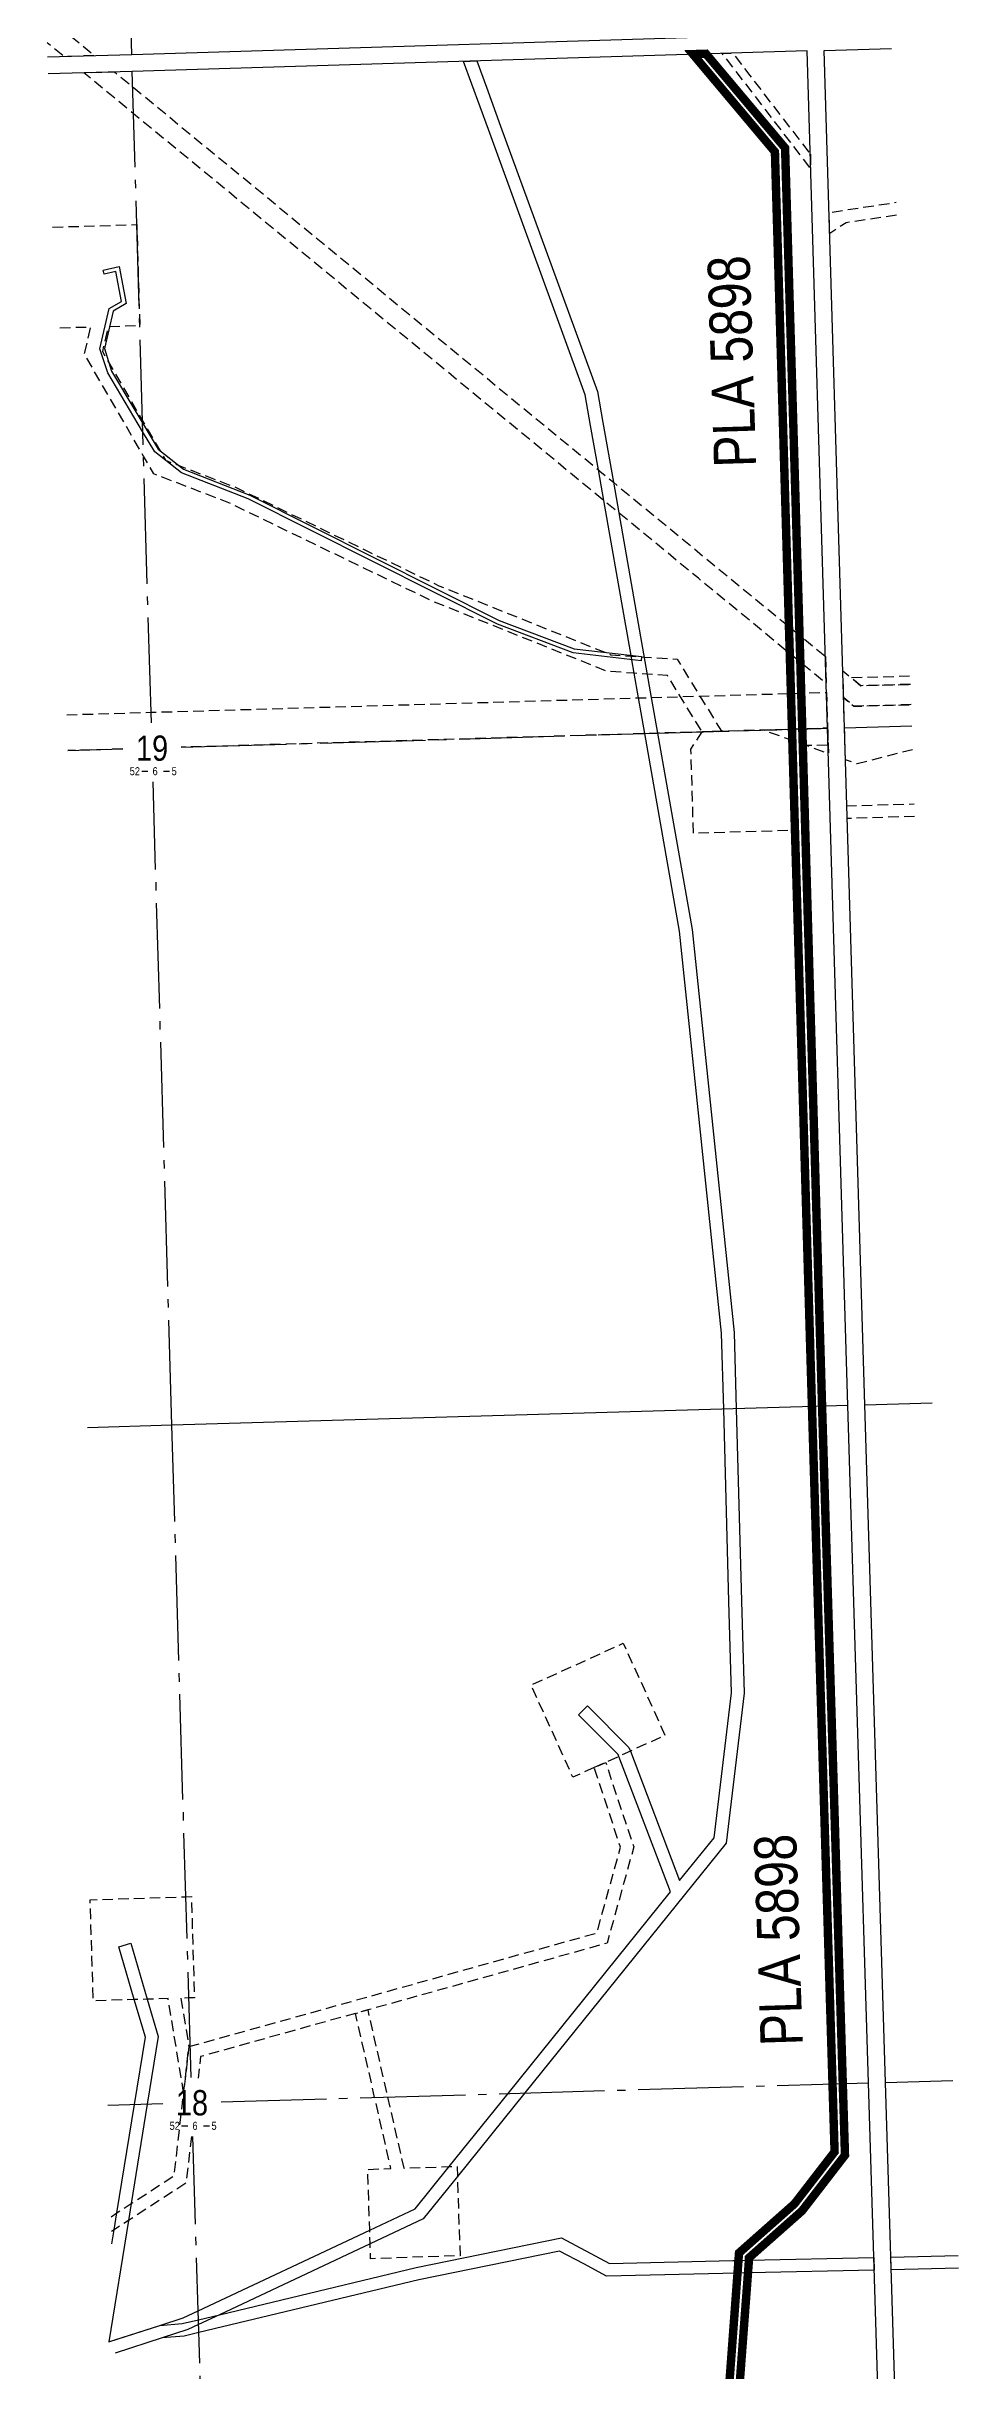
# Model space of a CAD drawing. Extents: x 634497 to 645094, y 5927121 to 5934638.
# Drawn here: x 643493 to 644575, y 5928531 to 5931289 of the extents above; entities that cross this region are included whole.
import ezdxf
from ezdxf.enums import TextEntityAlignment as Align

# ---------------------------------------------------------------- set-up
doc = ezdxf.new("R2010")
doc.units = 0
doc.header["$LTSCALE"] = 5
for name, pattern in [('foc-ACCESSROAD', [3.75, 2.5, -1.25]), ('foc-FLOWLINE', [3.75, 2.5, -1.25]), ('foc-QUARTERLINE', [33, 25, -3, 2, -3])]:
    doc.linetypes.add(name, pattern=pattern)
for name, color, linetype in [('10', 1, 'Continuous'), ('9', 3, 'Continuous'), ('C-AR', 13, 'foc-ACCESSROAD'), ('C-EZE', 13, 'foc-FLOWLINE'), ('C-RW', 13, 'Continuous'), ('C-WS', 13, 'foc-ACCESSROAD'), ('CG-NOTES', 7, 'Continuous'), ('L-QSEC', 8, 'foc-QUARTERLINE'), ('L-SEC', 7, 'Continuous'), ('L-SECLBL', 7, 'Continuous'), ('P-PROPOSED', 10, 'Continuous')]:
    doc.layers.add(name, color=color, linetype=linetype)
doc.styles.add('80L', font='ARIALN.TTF', dxfattribs={"height": 10})
doc.styles.add('SIMPLEX', font='ARIALN.TTF')

# ---------------------------------------------------------------- blocks, each defined once
blk = doc.blocks.new('L-SECLBL')
at = {"layer": '9', "color": 7}
for p, q in [((-5.1, -27.8), (-12.3, -27.8)), ((20.7, -27.8), (13.5, -27.8))]:
    blk.add_line(p, q, dxfattribs=at)
at = {"layer": '10', "color": 2, "style": 'SIMPLEX'}
blk.add_attdef('SEC', text='', height=30, dxfattribs=at).set_placement((0, 0), align=Align.MIDDLE)
at = {"layer": '10', "color": 5, "style": '80L'}
blk.add_attdef('TWP', text='', height=9.5, dxfattribs=at).set_placement((-14.4, -27.4), align=Align.MIDDLE_RIGHT)
blk.add_attdef('RGE', text='', height=9.5, dxfattribs=at).set_placement((3.6, -27.4), align=Align.MIDDLE_CENTER)
blk.add_attdef('MER', text='', height=9.5, dxfattribs=at).set_placement((23.2, -27.4), align=Align.MIDDLE_LEFT)

msp = doc.modelspace()

# ---------------------------------------------------------------- linework, layer by layer
at = {"layer": 'C-AR', "color": 35, "flags": 128}
for points in [[(644501.236, 5931089.029), (644441.476, 5931079.924), (644421.978, 5931067.089), (644421.678, 5931077.057), (644421.223, 5931092.172), (644500.779, 5931104.198)], [(644522.693, 5930375.209), (644442.846, 5930372.819), (644442.424, 5930387.005), (644442.4, 5930387.827), (644522.247, 5930390.216)], [(643569.367, 5928713.316), (643576.266, 5928717.787), (643593.261, 5928728.801), (643644.322, 5928761.892), (643654.132, 5928848.229), (643655.522, 5928860.462), (643661.726, 5928915.059), (643663.412, 5928915.528), (644145.752, 5929050.105), (644173.875, 5929151.858), (644142.452, 5929246.342), (644156.203, 5929252.573), (644189.562, 5929152.261), (644157.963, 5929037.924), (643873.889, 5928958.666), (643859.411, 5928954.627), (643675.501, 5928903.315), (643672.603, 5928877.802)], [(643664.737, 5928808.578), (643658.438, 5928753.15), (643590.019, 5928708.809), (643573.026, 5928697.796), (643569.888, 5928695.762)]]:
    msp.add_lwpolyline(points, dxfattribs=at)
at = {"layer": 'C-EZE', "color": 35, "flags": 128}
for points in [[(643492.807, 5931325.426), (643550.006, 5931278.386), (643513.505, 5931277.331), (643493.705, 5931293.614)], [(644518.738, 5930507.969), (644450.67, 5930506.126), (644438.572, 5930516.189), (644437.613, 5930548.023), (644447.243, 5930540.108), (644459.016, 5930530.445), (644518.013, 5930532.062)], [(644518.013, 5930532.062), (644459.016, 5930530.445), (644447.243, 5930540.108), (644517.711, 5930542.062)], [(643516.872, 5930495.937), (643616.828, 5930498.897), (644195.175, 5930515.989), (644210.327, 5930516.424), (644244.921, 5930517.421), (644245.879, 5930517.449), (644247.066, 5930517.484), (644268.026, 5930518.093), (644268.986, 5930518.121), (644376.013, 5930521.233), (644388.2, 5930521.577), (644418.252, 5930522.593), (644419.533, 5930480.075), (644389.471, 5930479.183), (644377.258, 5930478.821), (644376.87, 5930478.809), (644342.793, 5930477.799), (644294.729, 5930476.375), (644293.769, 5930476.347), (644271.63, 5930475.69), (644270.667, 5930475.662), (644217.765, 5930474.095), (644202.612, 5930473.646), (643652.539, 5930457.394)], [(644520.336, 5930454.525), (644454.48, 5930437.635), (644440.775, 5930442.515), (644439.642, 5930480.654), (644438.572, 5930516.189), (644450.67, 5930506.126), (644518.738, 5930507.969)], [(643583.305, 5930455.348), (643518.114, 5930453.42)]]:
    msp.add_lwpolyline(points, dxfattribs=at)
for points in [[(644416.975, 5930565.001), (644417.935, 5930533.142), (644387.158, 5930558.491), (644374.621, 5930568.643), (644266.191, 5930657.94), (644217.514, 5930698.031), (644171.847, 5930735.569), (644154.042, 5930750.227), (643596.078, 5931209.367), (643537.151, 5931257.888), (643573.641, 5931258.941), (643595.147, 5931241.243), (644147.666, 5930786.54), (644149.472, 5930785.052), (644165.469, 5930771.882), (644373.661, 5930600.498), (644386.201, 5930590.334), (644416.975, 5930565.001)], [(644399.012, 5931161.369), (644399.527, 5931144.265), (644376.267, 5931174.553), (644319.483, 5931248.493), (644294.58, 5931280.917), (644306.911, 5931281.294), (644327.421, 5931254.589), (644384.205, 5931180.65), (644399.012, 5931161.369)], [(644342.793, 5930477.799), (644376.87, 5930478.809), (644377.258, 5930478.821), (644389.471, 5930479.183), (644419.533, 5930480.075), (644420.128, 5930460.065), (644420.43, 5930449.878), (644394.325, 5930459.302), (644390.022, 5930460.856), (644377.682, 5930465.293), (644342.793, 5930477.799)]]:
    msp.add_lwpolyline(points, close=True, dxfattribs=at)
at = {"layer": 'C-RW', "color": 35}
for points in [[(643570.322, 5928681.112), (643573.026, 5928697.796), (643576.266, 5928717.787), (643597.135, 5928846.554), (643610.086, 5928926.261), (643596.931, 5928970.962), (643578.488, 5929033.631), (643592.879, 5929037.865), (643612.428, 5928971.435), (643625.439, 5928927.223), (643612.43, 5928847.004), (643593.261, 5928728.801), (643590.019, 5928708.809), (643566.642, 5928564.648), (643627.094, 5928584.317), (643654.995, 5928593.394), (643672.721, 5928601.726), (643876.255, 5928697.369), (643930.327, 5928722.778), (643970.523, 5928772.71), (644040.428, 5928859.537), (644232.966, 5929098.733), (644171.82, 5929259.65), (644170.969, 5929261.889), (644124.156, 5929308.903), (644134.783, 5929319.486), (644183.853, 5929270.206), (644185.507, 5929265.853), (644243.868, 5929112.274), (644284.762, 5929162.901), (644305.617, 5929335.237), (644302.501, 5929443.343), (644296.198, 5929671.89), (644293.71, 5929761.86), (644243.868, 5930239.02), (644202.612, 5930473.646), (644195.175, 5930515.989), (644190.031, 5930545.285), (644187.207, 5930561.374), (644186.289, 5930566.504), (644178.936, 5930608.481), (644154.042, 5930750.227), (644147.666, 5930786.54), (644138.363, 5930839.505), (644131.971, 5930875.901), (644103.885, 5930952.834), (644058.001, 5931078.52), (644017.094, 5931190.573), (643987.536, 5931271.531), (644003.328, 5931272.013), (644014.759, 5931240.704), (644031.549, 5931194.713), (644146.519, 5930879.783), (644153.015, 5930842.793), (644165.469, 5930771.882), (644171.847, 5930735.569), (644193.71, 5930611.064), (644210.327, 5930516.424), (644217.765, 5930474.095), (644258.737, 5930241.092), (644308.69, 5929762.846), (644311.194, 5929672.333), (644317.493, 5929443.769), (644320.642, 5929334.539), (644299.133, 5929156.83), (644060.149, 5928860.115), (643980.284, 5928760.916), (643939.839, 5928710.674), (643876.801, 5928681.052), (643697.866, 5928596.971), (643673.206, 5928585.382), (643660.604, 5928579.46), (643629.945, 5928569.477), (643574.172, 5928551.33)], [(643573.709, 5928566.948), (643627.094, 5928584.317), (643653.682, 5928586.341), (643673.04, 5928590.998), (643697.866, 5928596.971), (643931.238, 5928653.119), (644103.855, 5928688.337), (644160.643, 5928657.88), (644306.896, 5928661.116), (644313.913, 5928661.273), (644326.162, 5928661.55), (644474.354, 5928664.895), (644474.815, 5928649.902), (644327.228, 5928646.569), (644325.038, 5928646.52), (644312.791, 5928646.239), (644157.179, 5928642.68), (644130.279, 5928657.183), (644101.532, 5928672.554), (643934.518, 5928638.482), (643673.495, 5928575.665), (643656.028, 5928571.461), (643629.945, 5928569.477), (643574.172, 5928551.33)], [(644574.792, 5928652.162), (644494.927, 5928650.357), (644494.467, 5928665.349), (644574.332, 5928667.155)]]:
    msp.add_lwpolyline(points, dxfattribs=at)
at = {"layer": 'C-RW', "color": 35, "flags": 128}
msp.add_lwpolyline([(644198.839, 5930565.132), (644198.275, 5930560.162), (644117.759, 5930569.295), (644027.973, 5930603.376), (643731.918, 5930752.137), (643652.877, 5930782.952), (643621.322, 5930807.962), (643606.883, 5930832.158), (643565.384, 5930901.699), (643556.274, 5930930.314), (643567.347, 5930978.13), (643581.909, 5930986.518), (643575.2, 5931022.088), (643561.278, 5931018.848), (643560.145, 5931023.72), (643579.147, 5931028.141), (643587.482, 5930983.957), (643571.712, 5930974.9), (643561.455, 5930930.523), (643569.975, 5930903.766), (643625.147, 5930811.31), (643655.393, 5930787.337), (643733.953, 5930756.711), (644029.989, 5930607.95), (644118.946, 5930574.192)], close=True, dxfattribs=at)
at = {"layer": 'C-WS', "color": 35, "flags": 128}
msp.add_lwpolyline([(643499.966, 5931074.801), (643599.924, 5931077.705), (643603.43, 5930957.645), (643566.071, 5930956.56), (643559.105, 5930927.126), (643606.722, 5930844.948), (643633.93, 5930797.99), (643717.218, 5930765.965), (643958.447, 5930649.167), (644162.233, 5930567.282), (644186.45, 5930565.6), (644201.881, 5930564.529), (644241.065, 5930561.809), (644268.026, 5930518.093), (644293.769, 5930476.347), (644271.63, 5930475.692), (644270.666, 5930475.663), (644244.921, 5930517.421), (644229.423, 5930542.55), (644205.447, 5930544.215), (644190.031, 5930545.285), (644157.698, 5930547.531), (643950.343, 5930630.848), (643709.25, 5930747.581), (643620.152, 5930781.842), (643607.95, 5930802.9), (643537.789, 5930923.983), (643545.357, 5930955.958), (643503.472, 5930954.741)], dxfattribs=at)
for points in [[(644271.63, 5930475.692), (644293.769, 5930476.347), (644294.729, 5930476.376), (644342.793, 5930477.8), (644376.87, 5930478.809), (644377.258, 5930478.821), (644389.471, 5930479.183), (644419.533, 5930480.075), (644420.127, 5930460.065), (644394.325, 5930459.302), (644390.071, 5930459.177), (644377.873, 5930458.816), (644380.818, 5930358.77), (644260.361, 5930355.207), (644257.398, 5930455.255), (644270.666, 5930475.663), (644271.63, 5930475.692)], [(644142.452, 5929246.342), (644117.29, 5929234.94), (644067.713, 5929344.341), (644177.115, 5929393.918), (644226.692, 5929284.517), (644185.507, 5929265.853), (644171.82, 5929259.65), (644156.203, 5929252.573), (644142.452, 5929246.342)], [(643652.218, 5928972.652), (643661.726, 5928915.059), (643655.522, 5928860.462), (643637.077, 5928972.189), (643612.428, 5928971.435), (643596.931, 5928970.962), (643548.27, 5928969.473), (643544.599, 5929089.528), (643658.147, 5929093.001), (643664.653, 5929093.199), (643668.325, 5928973.146), (643661.708, 5928972.943), (643652.218, 5928972.652)], [(643897.422, 5928855.348), (643916.657, 5928770.908), (643970.523, 5928772.71), (643979.879, 5928773.024), (643980.284, 5928760.916), (643983.428, 5928666.985), (643877.39, 5928663.437), (643876.801, 5928681.052), (643876.255, 5928697.369), (643873.842, 5928769.476), (643901.375, 5928770.396), (643882.126, 5928854.901), (643859.411, 5928954.627), (643873.889, 5928958.666), (643897.422, 5928855.348)]]:
    msp.add_lwpolyline(points, close=True, dxfattribs=at)
at = {"layer": 'L-QSEC'}
for p, q in [((643594.047, 5931279.658), (643571.424, 5932084.111)), ((643617.194, 5930486.356), (643594.612, 5931259.548)), ((643652.539, 5930457.395), (644419.533, 5930480.075)), ((644439.642, 5930480.654), (644519.492, 5930482.952)), ((643518.114, 5930453.42), (643583.305, 5930455.347)), ((643641.545, 5929652.593), (643619.237, 5930416.406)), ((643664.509, 5928878.541), (643641.545, 5929652.593)), ((643699.869, 5928849.571), (644467.991, 5928872.088)), ((644488.1, 5928872.659), (644567.951, 5928874.927)), ((643565.441, 5928845.63), (643630.635, 5928847.541)), ((643689.25, 5928044.594), (643666.584, 5928808.592))]:
    msp.add_line(p, q, dxfattribs=at)
at = {"layer": 'L-SEC'}
for p, q in [((643594.046, 5931279.658), (644394.776, 5931304.111)), ((644415.428, 5931284.592), (644495.276, 5931286.933)), ((643494.181, 5931276.781), (643594.046, 5931279.658)), ((643594.612, 5931259.548), (643494.749, 5931256.671)), ((644395.318, 5931284.001), (643594.612, 5931259.548)), ((644419.533, 5930480.075), (644395.318, 5931284.001)), ((644439.642, 5930480.654), (644415.428, 5931284.592)), ((644443.413, 5929676.242), (644419.533, 5930480.075)), ((644463.523, 5929676.817), (644439.642, 5930480.654)), ((644443.413, 5929676.242), (643641.545, 5929652.593)), ((644467.991, 5928872.088), (644443.413, 5929676.242)), ((644463.523, 5929676.817), (644543.373, 5929679.099)), ((644488.1, 5928872.659), (644463.523, 5929676.817)), ((643641.545, 5929652.593), (643541.589, 5929649.635)), ((644492.688, 5928067.863), (644467.991, 5928872.088)), ((644512.798, 5928068.436), (644488.1, 5928872.659))]:
    msp.add_line(p, q, dxfattribs=at)
at = {"layer": 'P-PROPOSED', "color": 90, "const_width": 10, "flags": 128}
msp.add_lwpolyline([(644309.979, 5928445.562), (644325.006, 5928646.038), (644326.129, 5928661.072), (644326.198, 5928664.49), (644389.139, 5928720.192), (644440.111, 5928786.275), (644437.526, 5928870.776), (644412.94, 5929675.149), (644390.367, 5930448.587), (644390.007, 5930460.879), (644389.471, 5930479.183), (644388.185, 5930521.619), (644387.158, 5930558.491), (644386.201, 5930590.334), (644369.055, 5931168.72), (644275.149, 5931280.564), (644259.628, 5931280.088), (644356.991, 5931164.132), (644373.642, 5930600.561), (644374.601, 5930568.697), (644375.994, 5930521.273), (644377.243, 5930478.743), (644400.929, 5929674.872), (644425.335, 5928870.42), (644427.787, 5928790.269), (644380.182, 5928728.547), (644314.403, 5928670.321), (644297.877, 5928447.255)], dxfattribs=at)

# ---------------------------------------------------------------- block references
at = {"layer": 'L-SECLBL', "xscale": 0.99972168, "yscale": 0.99972168, "zscale": 0.99972168}
for p, values in [((643618.07, 5930456.376), {'SEC': '19', 'TWP': '52', 'RGE': '6', 'MER': '5'}), ((643665.398, 5928848.56), {'SEC': '18', 'TWP': '52', 'RGE': '6', 'MER': '5'})]:
    msp.add_blockref('L-SECLBL', p, dxfattribs=at).add_auto_attribs(values)

# ---------------------------------------------------------------- texts
at = {"layer": 'CG-NOTES', "style": '80L'}
for p in [(644334.817, 5930790.373), (644390.033, 5928916.771)]:
    msp.add_text('PLA 5898', height=50, rotation=91.822837, dxfattribs=at).set_placement(p)

doc.saveas('drawing.dxf')
